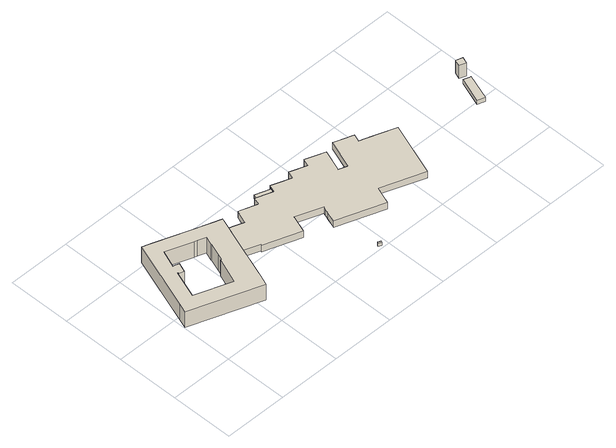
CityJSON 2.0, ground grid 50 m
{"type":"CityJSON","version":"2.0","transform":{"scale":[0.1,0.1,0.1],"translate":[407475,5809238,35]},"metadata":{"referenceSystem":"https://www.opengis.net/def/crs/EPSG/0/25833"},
"CityObjects":{
"building1":{"type":"Building","attributes":{"Gemeindeschluessel":"11000009","BezugspunktDach":"2200","function":"31001_2071","measuredHeight":14.6,"storeysAboveGround":4},"address":[{"country":"Germany","locality":"Berlin","thoroughfareNumber":"145","thoroughfareName":"Müggelheimer Damm"}],"geometry":[{"type":"Solid","lod":"1","boundaries":[[[[0,1,2,3,4,5,6,7,8,9,10,11,12],[13,14,15,16,17,18,19,20,21,22,23,24,25,26,27,28,29,30,31]],[[32,33,34,35,36,37,38,39,40,41,42,43,44],[45,46,47,48,49,50,51,52,53,54,55,56,57,58,59,60,61,62,63]],[[32,44,12,11]],[[33,32,11,10]],[[34,33,10,9]],[[35,34,9,8]],[[36,35,8,7]],[[37,36,7,6]],[[38,37,6,5]],[[39,38,5,4]],[[40,39,4,3]],[[41,40,3,2]],[[42,41,2,1]],[[43,42,1,0]],[[44,43,0,12]],[[45,63,31,30]],[[46,45,30,29]],[[47,46,29,28]],[[48,47,28,27]],[[49,48,27,26]],[[50,49,26,25]],[[51,50,25,24]],[[52,51,24,23]],[[53,52,23,22]],[[54,53,22,21]],[[55,54,21,20]],[[56,55,20,19]],[[57,56,19,18]],[[58,57,18,17]],[[59,58,17,16]],[[60,59,16,15]],[[61,60,15,14]],[[62,61,14,13]],[[63,62,13,31]]]]}]},
"building2":{"type":"Building","attributes":{"Gemeindeschluessel":"11000009","BezugspunktDach":"2200","function":"31001_2000","measuredHeight":3,"storeysAboveGround":1},"address":[{"country":"Germany","locality":"Berlin","thoroughfareNumber":"145 (3)","thoroughfareName":"Müggelheimer Damm"}],"geometry":[{"type":"Solid","lod":"1","boundaries":[[[[64,65,66,67]],[[68,69,70,71]],[[68,71,67,66]],[[69,68,66,65]],[[70,69,65,64]],[[71,70,64,67]]]]}]},
"building3":{"type":"Building","attributes":{"Gemeindeschluessel":"11000009","BezugspunktDach":"2200","function":"51009_1610","measuredHeight":3,"storeysAboveGround":0},"address":[{"country":"Germany","locality":"Berlin"}],"geometry":[{"type":"Solid","lod":"1","boundaries":[[[[72,73,74,75]],[[76,77,78,79]],[[76,79,75,74]],[[77,76,74,73]],[[78,77,73,72]],[[79,78,72,75]]]]}]},
"building4":{"type":"Building","attributes":{"Gemeindeschluessel":"11000009","BezugspunktDach":"2200","function":"31001_2081","measuredHeight":6.01,"storeysAboveGround":1},"address":[{"country":"Germany","locality":"Berlin","thoroughfareNumber":"145 (1)","thoroughfareName":"Müggelheimer Damm"}],"geometry":[{"type":"Solid","lod":"1","boundaries":[[[[80,81,82,83,84,85,86,87,88,89,90,91,92,93,94,95,96,97,98,99,100,101,102,103,104,105,106,107,108,109,110,111,112,113,114,115,116,117,118,119]],[[120,121,122,123,124,125,126,127,128,129,130,131,132,133,134,135,136,137,138,139,140,141,142,143,144,145,146,147,148,149,150,151,152,153,154,155,156,157,158,159]],[[120,159,119,118]],[[121,120,118,117]],[[122,121,117,116]],[[123,122,116,115]],[[124,123,115,114]],[[125,124,114,113]],[[126,125,113,112]],[[127,126,112,111]],[[128,127,111,110]],[[129,128,110,109]],[[130,129,109,108]],[[131,130,108,107]],[[132,131,107,106]],[[133,132,106,105]],[[134,133,105,104]],[[135,134,104,103]],[[136,135,103,102]],[[137,136,102,101]],[[138,137,101,100]],[[139,138,100,99]],[[140,139,99,98]],[[141,140,98,97]],[[142,141,97,96]],[[143,142,96,95]],[[144,143,95,94]],[[145,144,94,93]],[[146,145,93,92]],[[147,146,92,91]],[[148,147,91,90]],[[149,148,90,89]],[[150,149,89,88]],[[151,150,88,87]],[[152,151,87,86]],[[153,152,86,85]],[[154,153,85,84]],[[155,154,84,83]],[[156,155,83,82]],[[157,156,82,81]],[[158,157,81,80]],[[159,158,80,119]]]]}]},
"building5":{"type":"Building","attributes":{"Gemeindeschluessel":"11000009","BezugspunktDach":"2200","function":"31001_2000","measuredHeight":3.65,"storeysAboveGround":1},"address":[{"country":"Germany","locality":"Berlin","thoroughfareNumber":"145 (4)","thoroughfareName":"Müggelheimer Damm"}],"geometry":[{"type":"Solid","lod":"1","boundaries":[[[[160,161,162,163,164]],[[165,166,167,168,169]],[[165,169,164,163]],[[166,165,163,162]],[[167,166,162,161]],[[168,167,161,160]],[[169,168,160,164]]]]}]},
"building6":{"type":"Building","attributes":{"Gemeindeschluessel":"11000009","BezugspunktDach":"2200","function":"31001_2000","measuredHeight":13.46,"storeysAboveGround":2},"address":[{"country":"Germany","locality":"Berlin","thoroughfareNumber":"145 (5)","thoroughfareName":"Müggelheimer Damm"}],"geometry":[{"type":"Solid","lod":"1","boundaries":[[[[170,171,172,173]],[[174,175,176,177]],[[174,177,173,172]],[[175,174,172,171]],[[176,175,171,170]],[[177,176,170,173]]]]}]}
},
"vertices":[
[563,208,149],[590,283,149],[703,602,149],[781,816,149],[787,832,149],[765,840,149],[729,853,149],[553,916,149],[304,1005,149],[240,1028,149],[229,1032,149],[31,480,149],[6,407,149],[530,810,149],[591,789,149],[567,721,149],[570,720,149],[533,619,149],[517,578,149],[510,580,149],[433,378,149],[149,482,149],[227,694,149],[232,692,149],[231,686,149],[267,671,149],[296,747,149],[259,760,149],[257,756,149],[250,758,149],[300,893,149],[507,819,149],[31,480,3],[229,1032,3],[240,1028,3],[304,1005,3],[553,916,3],[729,853,3],[765,840,3],[787,832,3],[781,816,3],[703,602,3],[590,283,3],[563,208,3],[6,407,3],[300,893,3],[250,758,3],[257,756,3],[259,760,3],[296,747,3],[267,671,3],[231,686,3],[232,692,3],[227,694,3],[149,482,3],[433,378,3],[510,580,3],[517,578,3],[533,619,3],[570,720,3],[567,721,3],[591,789,3],[530,810,3],[507,819,3],
[1441,7,48],[1446,20,48],[1423,31,48],[1417,19,48],[1423,31,18],[1446,20,18],[1441,7,18],[1417,19,18],
[1262,828,45],[1278,873,45],[1160,914,45],[1144,870,45],[1160,914,14],[1278,873,14],[1262,828,14],[1144,870,14],
[856,548,65],[852,536,65],[1139,435,65],[1188,570,65],[1392,497,65],[1387,480,65],[1384,473,65],[1372,438,65],[1345,363,65],[1344,361,65],[1715,228,65],[1742,304,65],[1756,342,65],[1764,364,65],[2102,243,65],[2254,665,65],[2079,727,65],[1982,761,65],[2003,818,65],[1877,863,65],[1851,873,65],[1770,647,65],[1702,672,65],[1763,840,65],[1611,895,65],[1590,838,65],[1455,886,65],[1435,830,65],[1282,885,65],[1278,873,65],[1262,828,65],[1144,870,65],[1127,876,65],[1107,820,65],[966,870,65],[928,764,65],[900,774,65],[881,781,65],[781,816,65],[703,602,65],[781,816,5],[881,781,5],[900,774,5],[928,764,5],[966,870,5],[1107,820,5],[1127,876,5],[1144,870,5],[1262,828,5],[1278,873,5],[1282,885,5],[1435,830,5],[1455,886,5],[1590,838,5],[1611,895,5],[1763,840,5],[1702,672,5],[1770,647,5],[1851,873,5],[1877,863,5],[2003,818,5],[1982,761,5],[2079,727,5],[2254,665,5],[2102,243,5],[1764,364,5],[1756,342,5],[1742,304,5],[1715,228,5],[1344,361,5],[1345,363,5],[1372,438,5],[1384,473,5],[1387,480,5],[1392,497,5],[1188,570,5],[1139,435,5],[852,536,5],[856,548,5],[703,602,5],
[2862,456,54],[2931,658,54],[2924,660,54],[2872,678,54],[2802,477,54],[2872,678,17],[2924,660,17],[2931,658,17],[2862,456,17],[2802,477,17],
[2941,712,136],[2959,763,136],[2907,780,136],[2890,730,136],[2907,780,15],[2959,763,15],[2941,712,15],[2890,730,15]
]}
